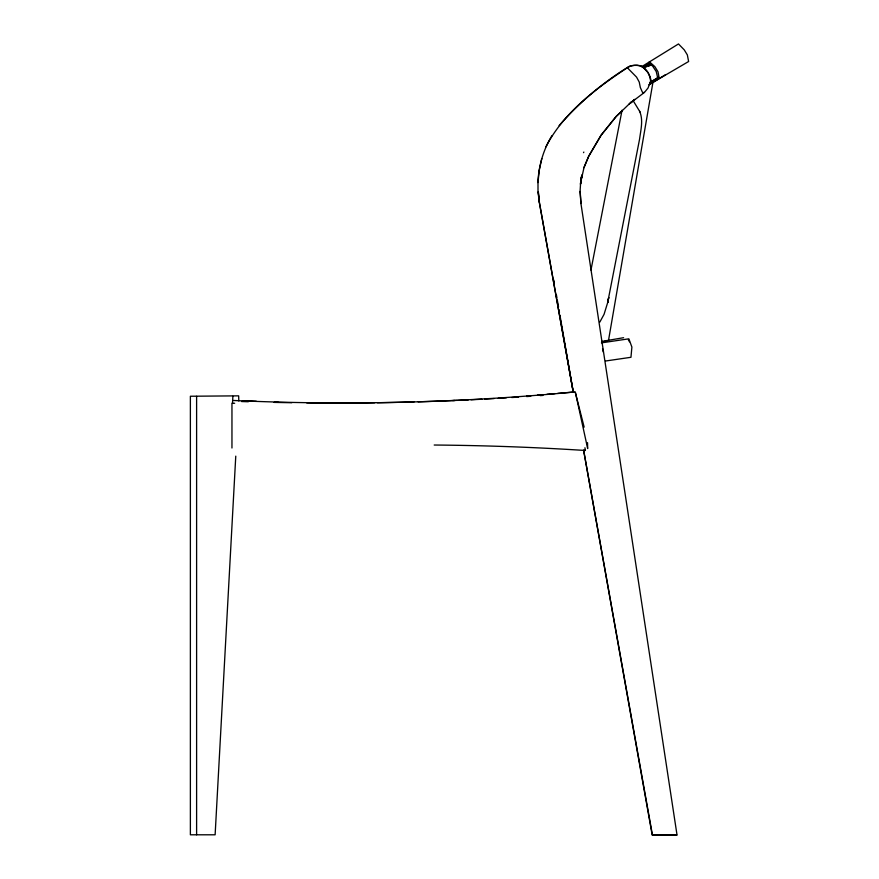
<?xml version="1.0" encoding="UTF-8"?>
<svg xmlns="http://www.w3.org/2000/svg" width="879" height="879" viewBox="0 0 879 879"><rect width="100%" height="100%" fill="white"/><g stroke="black" fill="none" stroke-linecap="round" stroke-linejoin="round"><path stroke-width="1.32" d="M580.536 184.15L580.063 191.468L580.942 203.565L677.028 835.017L652.449 835.017L583.656 450.334L585.436 450.4M232.506 403.263L232.88 396.319M235.77 456.135L215.124 834.797L190.38 834.797L190.38 396.242L238.659 395.847L238.813 400.956M537.893 182.579C538.684 166.087 543.244 149.815 551.924 135.718M580.448 184.172L581.678 176.536L580.536 183.326M580.645 183.173L581.129 179.558L580.799 181.843M580.579 182.876L583.997 167.636L588.633 156.473L601.17 135.179L616.333 116.369L629.397 103.788M580.623 183.293L581.195 179.151M580.7 181.876L581.744 175.745L581.502 176.921M580.448 184.096L582.074 174.646M608.488 340.547L653.031 81.835M581.096 179.173L581.733 175.8M590.963 270.062L622.057 110.194M541.794 158.583L539.201 170.438L537.992 182.524L538.014 192.182M583.898 167.658L588.842 155.88L601.049 135.19L616.201 116.369L621.936 111.018M583.524 152.66L583.843 152.056M545.914 146.804C563.9 112.04 596.995 87.702 629.023 66.617C633.133 64.771 637.879 65.123 642.109 66.332M599.753 322.197L604.049 314.363L607.653 302.651L639.582 139.113C640.736 130.026 643.549 119.863 639.549 111.172M559.11 125.587C579.294 102.623 602.73 82.527 628.859 66.617C630.847 65.65 633.078 65.464 635.253 65.288C644.34 64.332 650.328 73.704 651.152 81.714M629.474 103.711L631.232 102.239L630.232 103.074M629.243 103.92L644.494 92.361L648.032 88.021L650.669 81.099L649.845 76.912L647.966 72.572L643.867 68.144L650.416 64.683M644.395 92.427L642.945 92.669L642.252 91.877L640.351 87.559L639.231 82.033L636.561 77.121L628.496 68.925L628.024 67.859L628.859 66.617M652.998 81.132L656.184 79M641.472 66.815L678.489 43.95L684.247 49.861L687.345 54.905L688.62 61.508L648.911 84.758M649.636 83.065L657.712 77.934L656.239 71.551L652.647 66.123L649.471 63.508L642.868 67.573M649.988 82.439L658.305 77.286M643.362 67.276L649.779 63.343M650.097 84.12L665.59 74.627M648.559 66.31L650.823 65.024M604.433 341.448L606.829 341.008M601.983 341.393L623.585 337.701M601.456 342.865L627.914 338.953L629.485 341.821M605.73 360.983L630.957 357.292L631.891 347.073L628.87 338.822M515.929 396.879L518.632 396.649M526.719 395.979L530.773 395.638M537.519 395.078L542.914 394.627M546.958 394.286L555.056 393.605M557.758 393.385L573.943 392.023M234.671 403.263L231.957 403.263L231.957 448.015M676.764 835.05L652.185 835.039L583.612 450.312M242.78 400.714L256.305 401.263M275.237 402.022L277.94 402.132M649.317 61.673L654.877 66.661L657.975 71.715L659.25 78.308M633.177 100.733L640.033 111.963M575.426 392.858L584.15 427.117M584.931 447.752L585.414 450.378L581.085 450.213A2704.079 2704.079 0 0 0 434.193 445.027M559.934 315.22L573.295 392.265L539.19 201.72L538.113 192.138M539.277 201.676L573.251 392.265M553.836 280.071L554.308 282.774M556.418 294.937L556.89 297.64M557.352 300.343L558.528 307.112M558.989 309.815L559.462 312.517M580.151 191.446L581.019 203.543M587.546 442.653L587.666 448.565L575.295 391.913A2443.763 2443.763 0 0 1 233.353 400.472M196.61 396.319L196.61 834.797M602.544 348.666A20.755 20.755 0 0 1 603.192 351.897M456.805 400.374A2659.557 2659.557 0 0 1 452.707 400.56M542.925 395.418A2858.947 2858.947 0 0 1 540.211 395.616M530.729 396.286A2858.947 2858.947 0 0 1 526.664 396.561M518.522 397.099A2858.947 2858.947 0 0 1 511.743 397.528M506.315 397.857A2858.947 2858.947 0 0 1 498.184 398.341M494.108 398.572A2858.947 2858.947 0 0 1 484.615 399.088M481.901 399.231A2858.947 2858.947 0 0 1 471.045 399.769M468.331 399.89A2858.947 2858.947 0 0 1 457.476 400.384M454.762 400.494A2858.947 2858.947 0 0 1 418.107 401.813M414.031 401.923A2858.947 2858.947 0 0 1 377.355 402.714M374.641 402.747A2858.947 2858.947 0 0 1 306.727 402.901M291.784 402.714A2858.947 2858.947 0 0 1 274.116 402.395M248.317 401.736A2858.947 2858.947 0 0 1 241.527 401.527M608.718 297.618L607.653 302.651L608.718 297.618M581.953 175.185L581.953 175.185M631.99 101.612L630.584 102.777L634.792 99.371L631.99 101.612M539.19 201.72L538.355 192.226L539.19 201.72"/></g></svg>
